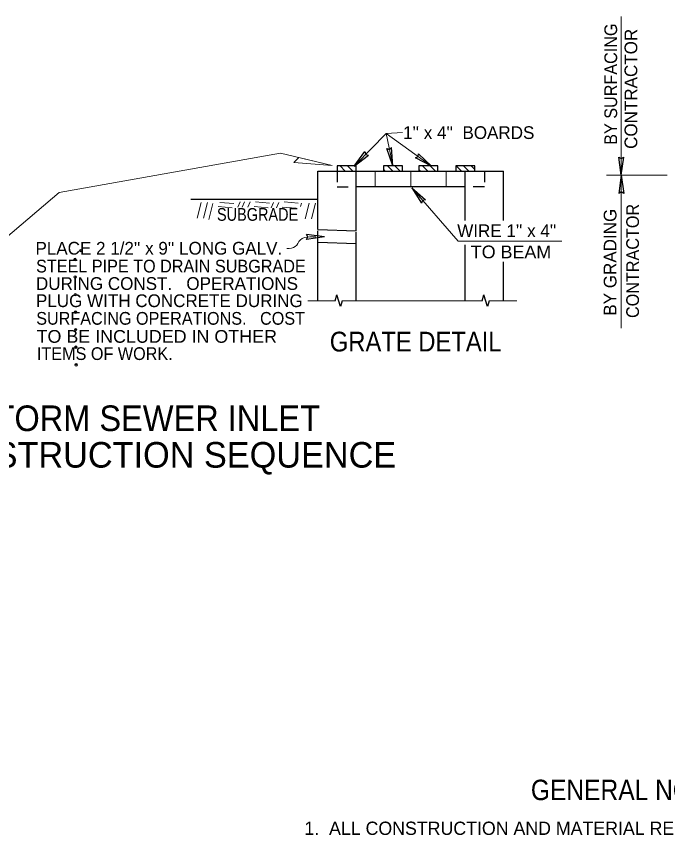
# Model space of a CAD drawing. Extents: x 570 to 607.1, y 62.1 to 89.4.
# Drawn here: x 595.74 to 601.54, y 69.47 to 76.8 of the extents above; entities that cross this region are included whole.
import ezdxf

# ---------------------------------------------------------------- set-up
doc = ezdxf.new("R2010")
doc.units = 0
doc.header["$LTSCALE"] = 0.045
doc.header["$PDMODE"] = 32
doc.header["$PDSIZE"] = 0.0225
doc.linetypes.add('SHORT_DASHED', pattern=[2.7, 1.5, -1.2])
doc.layers.add('1', color=7, linetype='Continuous', lineweight=13)
doc.layers.add('26', color=7, linetype='Continuous', lineweight=35)

msp = doc.modelspace()

# ---------------------------------------------------------------- linework, layer by layer
at = {"layer": '1'}
for p, q in [((598.76208, 75.47833), (599.03208, 75.75383)), ((599.03208, 75.75383), (599.43733, 75.46275)), ((599.03225, 75.75383), (599.17808, 75.76408)), ((599.03225, 75.75367), (599.08833, 75.48325)), ((598.60208, 75.42017), (598.5955, 75.42667)), ((598.66892, 75.42017), (598.62167, 75.46742)), ((598.73575, 75.42017), (598.6885, 75.46742)), ((598.76567, 75.45708), (598.75533, 75.46742)), ((599.02458, 75.42017), (599.0085, 75.43617)), ((599.09142, 75.42017), (599.04417, 75.46742)), ((599.15817, 75.42017), (599.11092, 75.46742)), ((599.17858, 75.4665), (599.17775, 75.46742)), ((599.338, 75.42017), (599.32417, 75.43392)), ((599.40483, 75.42017), (599.35758, 75.46742)), ((599.47167, 75.42017), (599.42442, 75.46742)), ((599.49433, 75.46425), (599.49125, 75.46742)), ((599.70242, 75.42017), (599.65517, 75.46742)), ((599.76925, 75.42017), (599.722, 75.46742)), ((599.82225, 75.43392), (599.78883, 75.46742)), ((598.93575, 75.27917), (598.93575, 75.42017)), ((599.25142, 75.42017), (599.25142, 75.27917)), ((599.56708, 75.27917), (599.56708, 75.42017)), ((600.99442, 75.38267), (601.53592, 75.38267)), ((597.3855, 75.14042), (597.34908, 75.00008)), ((597.44258, 75.14042), (597.40625, 75.00008)), ((597.55167, 75.14042), (597.67633, 75.13)), ((597.71275, 75.09883), (597.7335, 75.14558)), ((597.74908, 75.09883), (597.76983, 75.14558)), ((597.80108, 75.09883), (597.82183, 75.14558)), ((597.86858, 75.14558), (597.99325, 75.13525)), ((598.00883, 75.09367), (598.02958, 75.14042)), ((598.05558, 75.09367), (598.07633, 75.14042)), ((598.12308, 75.14558), (598.24775, 75.13525)), ((598.27892, 75.13525), (598.27125, 75.10542)), ((598.3465, 75.13525), (598.31008, 74.99483)), ((598.40367, 75.13525), (598.36725, 74.99483)), ((597.48933, 75.13), (597.453, 74.98967)), ((597.53608, 75.104), (597.66075, 75.09367)), ((597.85817, 75.104), (597.98283, 75.09367)), ((598.1075, 75.09883), (598.23217, 75.08842)), ((598.57942, 74.26542), (598.33517, 74.26542)), ((598.64017, 74.26542), (599.53058, 74.26542)), ((599.8885, 74.26542), (599.43467, 74.26542)), ((599.94925, 74.26542), (600.1955, 74.26542))]:
    msp.add_line(p, q, dxfattribs=at)
at = {"layer": '1', "lineweight": 25}
for p, q in [((598.74675, 75.46283), (598.84358, 75.59325)), ((599.09225, 75.46658), (599.03792, 75.61975)), ((599.09225, 75.46658), (599.08117, 75.62867)), ((599.43742, 75.46283), (599.31958, 75.57467)), ((598.74675, 75.46283), (598.87517, 75.56233)), ((599.43742, 75.46283), (599.29375, 75.53875)), ((601.12617, 75.38267), (601.10408, 75.54367)), ((601.12617, 75.38267), (601.14825, 75.54367)), ((598.42542, 74.89883), (598.42542, 75.42017)), ((598.76567, 74.88733), (598.76567, 75.42017)), ((599.73717, 74.98125), (599.73717, 75.42017)), ((600.07742, 74.98125), (600.07742, 75.42017)), ((601.126, 75.38267), (601.10392, 75.22175)), ((601.126, 75.38267), (601.14808, 75.22175)), ((599.73717, 75.27917), (598.76567, 75.27917)), ((599.25992, 75.27158), (599.382, 75.16442)), ((599.25992, 75.27158), (599.34858, 75.1355)), ((598.42442, 75.16642), (597.292, 75.16642)), ((598.48358, 74.83383), (598.32267, 74.85592)), ((598.42542, 74.89883), (598.76567, 74.88733)), ((598.48358, 74.83383), (598.32267, 74.81167)), ((598.42542, 74.78725), (598.76567, 74.77567)), ((598.42542, 74.26542), (598.42542, 74.78725)), ((598.76567, 74.26542), (598.76567, 74.77567)), ((599.73717, 74.26542), (599.73717, 74.76267)), ((600.07742, 74.26542), (600.07742, 74.61233)), ((598.57942, 74.26542), (598.59375, 74.319)), ((599.8885, 74.26542), (599.90283, 74.319))]:
    msp.add_line(p, q, dxfattribs=at)
at = {"layer": '1', "linetype": 'SHORT_DASHED', "lineweight": 25}
for p, q in [((598.5955, 75.42017), (598.5955, 75.27917)), ((599.90725, 75.42017), (599.90725, 75.27917)), ((598.5955, 75.27917), (598.76567, 75.27917)), ((599.90725, 75.27917), (599.73717, 75.27917)), ((598.42542, 74.78725), (598.42542, 74.89883)), ((598.76567, 74.77567), (598.76567, 74.88733))]:
    msp.add_line(p, q, dxfattribs=at)
at = {"layer": '1'}
for points in [[(601.12608, 74.01983), (601.12608, 75.38267), (601.12608, 76.79742)], [(592.35617, 75.01225), (593.19008, 74.70475), (595.499, 74.7035), (596.12042, 75.2305), (598.09033, 75.57925), (598.55133, 75.46892)], [(600.59767, 74.79458), (599.67317, 74.79458), (599.25992, 75.27167)]]:
    msp.add_lwpolyline(points, dxfattribs=at)
at = {"layer": '1', "lineweight": 25}
for points in [[(598.84358, 75.59325), (598.85083, 75.56875), (598.87517, 75.56233)], [(599.03792, 75.61975), (599.06233, 75.61208), (599.08117, 75.62867)], [(599.29375, 75.53875), (599.31692, 75.54958), (599.31958, 75.57467)], [(601.10408, 75.54367), (601.12642, 75.53117), (601.14825, 75.54367)], [(598.42542, 75.42017), (598.93575, 75.42017), (599.25142, 75.42017), (599.56708, 75.42017), (600.07742, 75.42017)], [(601.14808, 75.22175), (601.12575, 75.23417), (601.10392, 75.22175)], [(599.382, 75.16442), (599.357, 75.15917), (599.34858, 75.1355)], [(598.32267, 74.81167), (598.33517, 74.834), (598.32267, 74.85592)], [(598.64017, 74.26542), (598.62633, 74.2135), (598.59375, 74.319)], [(599.94925, 74.26542), (599.93542, 74.2135), (599.90283, 74.319)]]:
    msp.add_lwpolyline(points, dxfattribs=at)
at = {"layer": '1'}
msp.add_lwpolyline([(598.55133, 75.46892), (598.21133, 75.49775), (598.25542, 75.53975)], close=True, dxfattribs=at)
at = {"layer": '1', "lineweight": 25}
for points in [[(598.5955, 75.42017), (598.76567, 75.42017), (598.76567, 75.46742), (598.5955, 75.46742)], [(599.0085, 75.42017), (599.17858, 75.42017), (599.17858, 75.46742), (599.0085, 75.46742)], [(599.32417, 75.42017), (599.49433, 75.42017), (599.49433, 75.46742), (599.32417, 75.46742)], [(599.65217, 75.42017), (599.82225, 75.42017), (599.82225, 75.46742), (599.65217, 75.46742)]]:
    msp.add_lwpolyline(points, close=True, dxfattribs=at)
at = {"layer": '1'}
msp.add_spline([(598.40708, 74.83425), (598.35167, 74.83375), (598.26842, 74.8065), (598.22367, 74.74675), (598.149, 74.72967)], degree=3, dxfattribs=at)
for p in [(596.31175, 74.71158), (596.26225, 74.63242), (596.26375, 74.47608), (596.26533, 74.31975), (596.26683, 74.16342), (596.26833, 74.00717), (596.26992, 73.85083), (596.27142, 73.6945)]:
    msp.add_point(p, dxfattribs=at)

# ---------------------------------------------------------------- texts
at = {"layer": '1', "width": 0.95}
for s, p in [('BY SURFACING', (601.0895, 75.65417)), ('CONTRACTOR', (601.28408, 74.11133))]:
    msp.add_text(s, height=0.1134, rotation=90, dxfattribs=at).set_placement(p)
at = {"layer": '1'}
for s, p in [(' CONTRACTOR', (601.269, 75.57525)), ('BY GRADING ', (601.08375, 74.13217))]:
    msp.add_text(s, height=0.1134, rotation=90, dxfattribs=at).set_placement(p)
for s, height, p in [("1'' x 4''  BOARDS", 0.1134, (599.18342, 75.70583)), ("WIRE 1'' x 4''", 0.1134, (599.66567, 74.83167)), ("PLACE 2 1/2'' x 9'' LONG GALV.", 0.1134, (595.90958, 74.67592)), ('DURING CONST.   OPERATIONS', 0.1134, (595.91408, 74.3615)), ('PLUG WITH CONCRETE DURING ', 0.1134, (595.91425, 74.2085)), ('CONSTRUCTION SEQUENCE', 0.2281, (594.86842, 72.7785)), ('1.  ALL CONSTRUCTION AND MATERIAL REQUIREMENTS SHALL BE IN ', 0.1182, (598.3045, 69.50692))]:
    msp.add_text(s, height=height, dxfattribs=at).set_placement(p)
for s, height, width, p in [('SUBGRADE', 0.1134, 0.85, (597.526, 74.97717)), ('TO BEAM', 0.1134, 1.05, (599.78608, 74.64317)), ('STEEL PIPE TO DRAIN SUBGRADE', 0.1134, 0.95, (595.91508, 74.517)), ('SURFACING OPERATIONS.   COST ', 0.1134, 0.95, (595.9165, 74.05142)), ('TO BE INCLUDED IN OTHER ', 0.1134, 1.05, (595.91958, 73.8905)), ('GRATE DETAIL', 0.1759, 0.9, (598.53092, 73.81317)), ('ITEMS OF WORK.', 0.1134, 0.95, (595.92292, 73.73717)), ('STORM SEWER INLET', 0.2281, 0.95, (595.35225, 73.10425))]:
    msp.add_text(s, height=height, dxfattribs=dict(at, width=width)).set_placement(p)
at = {"layer": '26', "width": 0.9}
msp.add_text('GENERAL NOTES', height=0.1818, dxfattribs=at).set_placement((600.3215, 69.81692))

doc.saveas('drawing.dxf')
